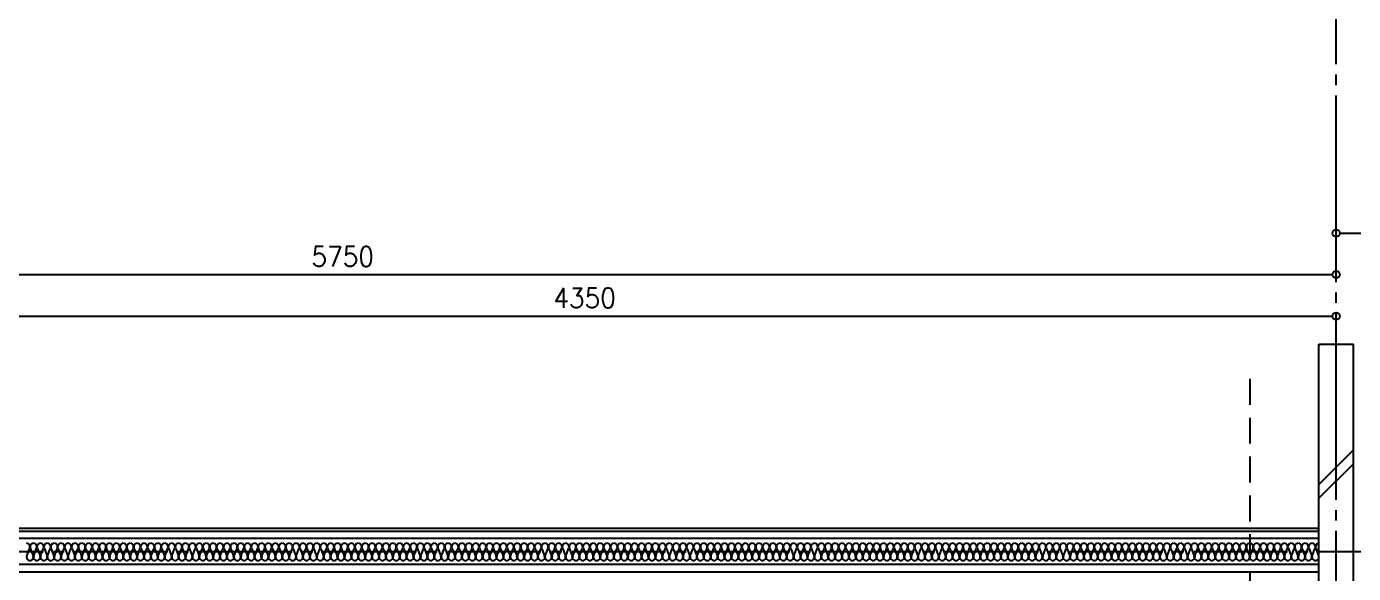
# Model space of a CAD drawing. Header units: millimetres. Extents: x 8300 to 125598, y -10383 to 40000.
# Drawn here: x 47910 to 51750, y 25237 to 26819 of the extents above; entities that cross this region are included whole.
import ezdxf
from ezdxf.enums import TextEntityAlignment as Align

# ---------------------------------------------------------------- set-up
doc = ezdxf.new("R2010")
doc.units = ezdxf.units.MM
doc.header["$LTSCALE"] = 300
for name, pattern in [('CADEWA_LINE5', [1.2, 0.9, -0.1, 0.1, -0.1]), ('CADEWA_LINE6', [2.1, 1.8, -0.1, 0.1, -0.1]), ('DASH-N', [0.375, 0.25, -0.125])]:
    doc.linetypes.add(name, pattern=pattern)
doc.layers.add('K建0_壁', color=7, linetype='CONTINUOUS')
doc.layers.add('通り芯', color=7, linetype='CONTINUOUS')
doc.styles.add('txt2', font='txt.shx', dxfattribs={"width": 0.943378, "bigfont": 'extfont2'})

msp = doc.modelspace()

# ---------------------------------------------------------------- linework, layer by layer
at = {"layer": 'K建0_壁', "color": 250, "linetype": 'Continuous', "lineweight": -3}
for p, q in [((51700, 26222.2), (51700, 26221.3)), ((51710.5, 26221.3), (53189.5, 26221.3)), ((45960.5, 26101.3), (51689.5, 26101.3)), ((51700, 26104), (51700, 26101.3)), ((47360.5, 25981.3), (51689.5, 25981.3)), ((51700, 25984), (51700, 25981.3)), ((51650, 24355), (51650, 25900)), ((51650, 25900), (51750, 25900)), ((51650, 25895.4), (51654.6, 25900)), ((51750, 24355), (51750, 25900)), ((51650, 25494.2), (51750, 25594.2)), ((51650, 25454.2), (51750, 25554.2)), ((51650, 25358.5), (45891.5, 25358.5)), ((51650, 25337.5), (45912.5, 25337.5)), ((47910.7, 25287.5), (47919.3, 25310.4)), ((47920.7, 25310.4), (47929.3, 25287.5)), ((47930.7, 25287.5), (47939.3, 25310.4)), ((47940.7, 25310.4), (47949.3, 25287.5)), ((47950.7, 25287.5), (47959.3, 25310.4)), ((47960.7, 25310.4), (47969.3, 25287.5)), ((47970.7, 25287.5), (47979.3, 25310.4)), ((47980.7, 25310.4), (47989.3, 25287.5)), ((47990.7, 25287.5), (47999.3, 25310.4)), ((48000.7, 25310.4), (48009.3, 25287.5)), ((48010.7, 25287.5), (48019.3, 25310.4)), ((48020.7, 25310.4), (48029.3, 25287.5)), ((48030.7, 25287.5), (48039.3, 25310.4)), ((48040.7, 25310.4), (48049.3, 25287.5)), ((48050.7, 25287.5), (48059.3, 25310.4)), ((48060.7, 25310.4), (48069.3, 25287.5)), ((48070.7, 25287.5), (48079.3, 25310.4)), ((48080.7, 25310.4), (48089.3, 25287.5)), ((48090.7, 25287.5), (48099.3, 25310.4)), ((48100.7, 25310.4), (48109.3, 25287.5)), ((48110.7, 25287.5), (48119.3, 25310.4)), ((48120.7, 25310.4), (48129.3, 25287.5)), ((48130.7, 25287.5), (48139.3, 25310.4)), ((48140.7, 25310.4), (48149.3, 25287.5)), ((48150.7, 25287.5), (48159.3, 25310.4)), ((48160.7, 25310.4), (48169.3, 25287.5)), ((48170.7, 25287.5), (48179.3, 25310.4)), ((48180.7, 25310.4), (48189.3, 25287.5)), ((48190.7, 25287.5), (48199.3, 25310.4)), ((48200.7, 25310.4), (48209.3, 25287.5)), ((48210.7, 25287.5), (48219.3, 25310.4)), ((48220.7, 25310.4), (48229.3, 25287.5)), ((48230.7, 25287.5), (48239.3, 25310.4)), ((48240.7, 25310.4), (48249.3, 25287.5)), ((48250.7, 25287.5), (48259.3, 25310.4)), ((48260.7, 25310.4), (48269.3, 25287.5)), ((48270.7, 25287.5), (48279.3, 25310.4)), ((48280.7, 25310.4), (48289.3, 25287.5)), ((48290.7, 25287.5), (48299.3, 25310.4)), ((48300.7, 25310.4), (48309.3, 25287.5)), ((48310.7, 25287.5), (48319.3, 25310.4)), ((48320.7, 25310.4), (48329.3, 25287.5)), ((48330.7, 25287.5), (48339.3, 25310.4)), ((48340.7, 25310.4), (48349.3, 25287.5)), ((48350.7, 25287.5), (48359.3, 25310.4)), ((48360.7, 25310.4), (48369.3, 25287.5)), ((48370.7, 25287.5), (48379.3, 25310.4)), ((48380.7, 25310.4), (48389.3, 25287.5)), ((48390.7, 25287.5), (48399.3, 25310.4)), ((48400.7, 25310.4), (48409.3, 25287.5)), ((48410.7, 25287.5), (48419.3, 25310.4)), ((48420.7, 25310.4), (48429.3, 25287.5)), ((48430.7, 25287.5), (48439.3, 25310.4)), ((48440.7, 25310.4), (48449.3, 25287.5)), ((48450.7, 25287.5), (48459.3, 25310.4)), ((48460.7, 25310.4), (48469.3, 25287.5)), ((48470.7, 25287.5), (48479.3, 25310.4)), ((48480.7, 25310.4), (48489.3, 25287.5)), ((48490.7, 25287.5), (48499.3, 25310.4)), ((48500.7, 25310.4), (48509.3, 25287.5)), ((48510.7, 25287.5), (48519.3, 25310.4)), ((48520.7, 25310.4), (48529.3, 25287.5)), ((48530.7, 25287.5), (48539.3, 25310.4)), ((48540.7, 25310.4), (48549.3, 25287.5)), ((48550.7, 25287.5), (48559.3, 25310.4)), ((48560.7, 25310.4), (48569.3, 25287.5)), ((48570.7, 25287.5), (48579.3, 25310.4)), ((48580.7, 25310.4), (48589.3, 25287.5)), ((48590.7, 25287.5), (48599.3, 25310.4)), ((48600.7, 25310.4), (48609.3, 25287.5)), ((48610.7, 25287.5), (48619.3, 25310.4)), ((48620.7, 25310.4), (48629.3, 25287.5)), ((48630.7, 25287.5), (48639.3, 25310.4)), ((48640.7, 25310.4), (48649.3, 25287.5)), ((48650.7, 25287.5), (48659.3, 25310.4)), ((48660.7, 25310.4), (48669.3, 25287.5)), ((48670.7, 25287.5), (48679.3, 25310.4)), ((48680.7, 25310.4), (48689.3, 25287.5)), ((48690.7, 25287.5), (48699.3, 25310.4)), ((48700.7, 25310.4), (48709.3, 25287.5)), ((48710.7, 25287.5), (48719.3, 25310.4)), ((48720.7, 25310.4), (48729.3, 25287.5)), ((48730.7, 25287.5), (48739.3, 25310.4)), ((48740.7, 25310.4), (48749.3, 25287.5)), ((48750.7, 25287.5), (48759.3, 25310.4)), ((48760.7, 25310.4), (48769.3, 25287.5)), ((48770.7, 25287.5), (48779.3, 25310.4)), ((48780.7, 25310.4), (48789.3, 25287.5)), ((48790.7, 25287.5), (48799.3, 25310.4)), ((48800.7, 25310.4), (48809.3, 25287.5)), ((48810.7, 25287.5), (48819.3, 25310.4)), ((48820.7, 25310.4), (48829.3, 25287.5)), ((48830.7, 25287.5), (48839.3, 25310.4)), ((48840.7, 25310.4), (48849.3, 25287.5)), ((48850.7, 25287.5), (48859.3, 25310.4)), ((48860.7, 25310.4), (48869.3, 25287.5)), ((48870.7, 25287.5), (48879.3, 25310.4)), ((48880.7, 25310.4), (48889.3, 25287.5)), ((48890.7, 25287.5), (48899.3, 25310.4)), ((48900.7, 25310.4), (48909.3, 25287.5)), ((48910.7, 25287.5), (48919.3, 25310.4)), ((48920.7, 25310.4), (48929.3, 25287.5)), ((48930.7, 25287.5), (48939.3, 25310.4)), ((48940.7, 25310.4), (48949.3, 25287.5)), ((48950.7, 25287.5), (48959.3, 25310.4)), ((48960.7, 25310.4), (48969.3, 25287.5)), ((48970.7, 25287.5), (48979.3, 25310.4)), ((48980.7, 25310.4), (48989.3, 25287.5)), ((48990.7, 25287.5), (48999.3, 25310.4)), ((49000.7, 25310.4), (49009.3, 25287.5)), ((49010.7, 25287.5), (49019.3, 25310.4)), ((49020.7, 25310.4), (49029.3, 25287.5)), ((49030.7, 25287.5), (49039.3, 25310.4)), ((49040.7, 25310.4), (49049.3, 25287.5)), ((49050.7, 25287.5), (49059.3, 25310.4)), ((49060.7, 25310.4), (49069.3, 25287.5)), ((49070.7, 25287.5), (49079.3, 25310.4)), ((49080.7, 25310.4), (49089.3, 25287.5)), ((49090.7, 25287.5), (49099.3, 25310.4)), ((49100.7, 25310.4), (49109.3, 25287.5)), ((49110.7, 25287.5), (49119.3, 25310.4)), ((49120.7, 25310.4), (49129.3, 25287.5)), ((49130.7, 25287.5), (49139.3, 25310.4)), ((49140.7, 25310.4), (49149.3, 25287.5)), ((49150.7, 25287.5), (49159.3, 25310.4)), ((49160.7, 25310.4), (49169.3, 25287.5)), ((49170.7, 25287.5), (49179.3, 25310.4)), ((49180.7, 25310.4), (49189.3, 25287.5)), ((49190.7, 25287.5), (49199.3, 25310.4)), ((49200.7, 25310.4), (49209.3, 25287.5)), ((49210.7, 25287.5), (49219.3, 25310.4)), ((49220.7, 25310.4), (49229.3, 25287.5)), ((49230.7, 25287.5), (49239.3, 25310.4)), ((49240.7, 25310.4), (49249.3, 25287.5)), ((49250.7, 25287.5), (49259.3, 25310.4)), ((49260.7, 25310.4), (49269.3, 25287.5)), ((49270.7, 25287.5), (49279.3, 25310.4)), ((49280.7, 25310.4), (49289.3, 25287.5)), ((49290.7, 25287.5), (49299.3, 25310.4)), ((49300.7, 25310.4), (49309.3, 25287.5)), ((49310.7, 25287.5), (49319.3, 25310.4)), ((49320.7, 25310.4), (49329.3, 25287.5)), ((49330.7, 25287.5), (49339.3, 25310.4)), ((49340.7, 25310.4), (49349.3, 25287.5)), ((49350.7, 25287.5), (49359.3, 25310.4)), ((49360.7, 25310.4), (49369.3, 25287.5)), ((49370.7, 25287.5), (49379.3, 25310.4)), ((49380.7, 25310.4), (49389.3, 25287.5)), ((49390.7, 25287.5), (49399.3, 25310.4)), ((49400.7, 25310.4), (49409.3, 25287.5)), ((49410.7, 25287.5), (49419.3, 25310.4)), ((49420.7, 25310.4), (49429.3, 25287.5)), ((49430.7, 25287.5), (49439.3, 25310.4)), ((49440.7, 25310.4), (49449.3, 25287.5)), ((49450.7, 25287.5), (49459.3, 25310.4)), ((49460.7, 25310.4), (49469.3, 25287.5)), ((49470.7, 25287.5), (49479.3, 25310.4)), ((49480.7, 25310.4), (49489.3, 25287.5)), ((49490.7, 25287.5), (49499.3, 25310.4)), ((49500.7, 25310.4), (49509.3, 25287.5)), ((49510.7, 25287.5), (49519.3, 25310.4)), ((49520.7, 25310.4), (49529.3, 25287.5)), ((49530.7, 25287.5), (49539.3, 25310.4)), ((49540.7, 25310.4), (49549.3, 25287.5)), ((49550.7, 25287.5), (49559.3, 25310.4)), ((49560.7, 25310.4), (49569.3, 25287.5)), ((49570.7, 25287.5), (49579.3, 25310.4)), ((49580.7, 25310.4), (49589.3, 25287.5)), ((49590.7, 25287.5), (49599.3, 25310.4)), ((49600.7, 25310.4), (49609.3, 25287.5)), ((49610.7, 25287.5), (49619.3, 25310.4)), ((49620.7, 25310.4), (49629.3, 25287.5)), ((49630.7, 25287.5), (49639.3, 25310.4)), ((49640.7, 25310.4), (49649.3, 25287.5)), ((49650.7, 25287.5), (49659.3, 25310.4)), ((49660.7, 25310.4), (49669.3, 25287.5)), ((49670.7, 25287.5), (49679.3, 25310.4)), ((49680.7, 25310.4), (49689.3, 25287.5)), ((49690.7, 25287.5), (49699.3, 25310.4)), ((49700.7, 25310.4), (49709.3, 25287.5)), ((49710.7, 25287.5), (49719.3, 25310.4)), ((49720.7, 25310.4), (49729.3, 25287.5)), ((49730.7, 25287.5), (49739.3, 25310.4)), ((49740.7, 25310.4), (49749.3, 25287.5)), ((49750.7, 25287.5), (49759.3, 25310.4)), ((49760.7, 25310.4), (49769.3, 25287.5)), ((49770.7, 25287.5), (49779.3, 25310.4)), ((49780.7, 25310.4), (49789.3, 25287.5)), ((49790.7, 25287.5), (49799.3, 25310.4)), ((49800.7, 25310.4), (49809.3, 25287.5)), ((49810.7, 25287.5), (49819.3, 25310.4)), ((49820.7, 25310.4), (49829.3, 25287.5)), ((49830.7, 25287.5), (49839.3, 25310.4)), ((49840.7, 25310.4), (49849.3, 25287.5)), ((49850.7, 25287.5), (49859.3, 25310.4)), ((49860.7, 25310.4), (49869.3, 25287.5)), ((49870.7, 25287.5), (49879.3, 25310.4)), ((49880.7, 25310.4), (49889.3, 25287.5)), ((49890.7, 25287.5), (49899.3, 25310.4)), ((49900.7, 25310.4), (49909.3, 25287.5)), ((49910.7, 25287.5), (49919.3, 25310.4)), ((49920.7, 25310.4), (49929.3, 25287.5)), ((49930.7, 25287.5), (49939.3, 25310.4)), ((49940.7, 25310.4), (49949.3, 25287.5)), ((49950.7, 25287.5), (49959.3, 25310.4)), ((49960.7, 25310.4), (49969.3, 25287.5)), ((49970.7, 25287.5), (49979.3, 25310.4)), ((49980.7, 25310.4), (49989.3, 25287.5)), ((49990.7, 25287.5), (49999.3, 25310.4)), ((50000.7, 25310.4), (50009.3, 25287.5)), ((50010.7, 25287.5), (50019.3, 25310.4)), ((50020.7, 25310.4), (50029.3, 25287.5)), ((50030.7, 25287.5), (50039.3, 25310.4)), ((50040.7, 25310.4), (50049.3, 25287.5)), ((50050.7, 25287.5), (50059.3, 25310.4)), ((50060.7, 25310.4), (50069.3, 25287.5)), ((50070.7, 25287.5), (50079.3, 25310.4)), ((50080.7, 25310.4), (50089.3, 25287.5)), ((50090.7, 25287.5), (50099.3, 25310.4)), ((50100.7, 25310.4), (50109.3, 25287.5)), ((50110.7, 25287.5), (50119.3, 25310.4)), ((50120.7, 25310.4), (50129.3, 25287.5)), ((50130.7, 25287.5), (50139.3, 25310.4)), ((50140.7, 25310.4), (50149.3, 25287.5)), ((50150.7, 25287.5), (50159.3, 25310.4)), ((50160.7, 25310.4), (50169.3, 25287.5)), ((50170.7, 25287.5), (50179.3, 25310.4)), ((50180.7, 25310.4), (50189.3, 25287.5)), ((50190.7, 25287.5), (50199.3, 25310.4)), ((50200.7, 25310.4), (50209.3, 25287.5)), ((50210.7, 25287.5), (50219.3, 25310.4)), ((50220.7, 25310.4), (50229.3, 25287.5)), ((50230.7, 25287.5), (50239.3, 25310.4)), ((50240.7, 25310.4), (50249.3, 25287.5)), ((50250.7, 25287.5), (50259.3, 25310.4)), ((50260.7, 25310.4), (50269.3, 25287.5)), ((50270.7, 25287.5), (50279.3, 25310.4)), ((50280.7, 25310.4), (50289.3, 25287.5)), ((50290.7, 25287.5), (50299.3, 25310.4)), ((50300.7, 25310.4), (50309.3, 25287.5)), ((50310.7, 25287.5), (50319.3, 25310.4)), ((50320.7, 25310.4), (50329.3, 25287.5)), ((50330.7, 25287.5), (50339.3, 25310.4)), ((50340.7, 25310.4), (50349.3, 25287.5)), ((50350.7, 25287.5), (50359.3, 25310.4)), ((50360.7, 25310.4), (50369.3, 25287.5)), ((50370.7, 25287.5), (50379.3, 25310.4)), ((50380.7, 25310.4), (50389.3, 25287.5)), ((50390.7, 25287.5), (50399.3, 25310.4)), ((50400.7, 25310.4), (50409.3, 25287.5)), ((50410.7, 25287.5), (50419.3, 25310.4)), ((50420.7, 25310.4), (50429.3, 25287.5)), ((50430.7, 25287.5), (50439.3, 25310.4)), ((50440.7, 25310.4), (50449.3, 25287.5)), ((50450.7, 25287.5), (50459.3, 25310.4)), ((50460.7, 25310.4), (50469.3, 25287.5)), ((50470.7, 25287.5), (50479.3, 25310.4)), ((50480.7, 25310.4), (50489.3, 25287.5)), ((50490.7, 25287.5), (50499.3, 25310.4)), ((50500.7, 25310.4), (50509.3, 25287.5)), ((50510.7, 25287.5), (50519.3, 25310.4)), ((50520.7, 25310.4), (50529.3, 25287.5)), ((50530.7, 25287.5), (50539.3, 25310.4)), ((50540.7, 25310.4), (50549.3, 25287.5)), ((50550.7, 25287.5), (50559.3, 25310.4)), ((50560.7, 25310.4), (50569.3, 25287.5)), ((50570.7, 25287.5), (50579.3, 25310.4)), ((50580.7, 25310.4), (50589.3, 25287.5)), ((50590.7, 25287.5), (50599.3, 25310.4)), ((50600.7, 25310.4), (50609.3, 25287.5)), ((50610.7, 25287.5), (50619.3, 25310.4)), ((50620.7, 25310.4), (50629.3, 25287.5)), ((50630.7, 25287.5), (50639.3, 25310.4)), ((50640.7, 25310.4), (50649.3, 25287.5)), ((50650.7, 25287.5), (50659.3, 25310.4)), ((50660.7, 25310.4), (50669.3, 25287.5)), ((50670.7, 25287.5), (50679.3, 25310.4)), ((50680.7, 25310.4), (50689.3, 25287.5)), ((50690.7, 25287.5), (50699.3, 25310.4)), ((50700.7, 25310.4), (50709.3, 25287.5)), ((50710.7, 25287.5), (50719.3, 25310.4)), ((50720.7, 25310.4), (50729.3, 25287.5)), ((50730.7, 25287.5), (50739.3, 25310.4)), ((50740.7, 25310.4), (50749.3, 25287.5)), ((50750.7, 25287.5), (50759.3, 25310.4)), ((50760.7, 25310.4), (50769.3, 25287.5)), ((50770.7, 25287.5), (50779.3, 25310.4)), ((50780.7, 25310.4), (50789.3, 25287.5)), ((50790.7, 25287.5), (50799.3, 25310.4)), ((50800.7, 25310.4), (50809.3, 25287.5)), ((50810.7, 25287.5), (50819.3, 25310.4)), ((50820.7, 25310.4), (50829.3, 25287.5)), ((50830.7, 25287.5), (50839.3, 25310.4)), ((50840.7, 25310.4), (50849.3, 25287.5)), ((50850.7, 25287.5), (50859.3, 25310.4)), ((50860.7, 25310.4), (50869.3, 25287.5)), ((50870.7, 25287.5), (50879.3, 25310.4)), ((50880.7, 25310.4), (50889.3, 25287.5)), ((50890.7, 25287.5), (50899.3, 25310.4)), ((50900.7, 25310.4), (50909.3, 25287.5)), ((50910.7, 25287.5), (50919.3, 25310.4)), ((50920.7, 25310.4), (50929.3, 25287.5)), ((50930.7, 25287.5), (50939.3, 25310.4)), ((50940.7, 25310.4), (50949.3, 25287.5)), ((50950.7, 25287.5), (50959.3, 25310.4)), ((50960.7, 25310.4), (50969.3, 25287.5)), ((50970.7, 25287.5), (50979.3, 25310.4)), ((50980.7, 25310.4), (50989.3, 25287.5)), ((50990.7, 25287.5), (50999.3, 25310.4)), ((51000.7, 25310.4), (51009.3, 25287.5)), ((51010.7, 25287.5), (51019.3, 25310.4)), ((51020.7, 25310.4), (51029.3, 25287.5)), ((51030.7, 25287.5), (51039.3, 25310.4)), ((51040.7, 25310.4), (51049.3, 25287.5)), ((51050.7, 25287.5), (51059.3, 25310.4)), ((51060.7, 25310.4), (51069.3, 25287.5)), ((51070.7, 25287.5), (51079.3, 25310.4)), ((51080.7, 25310.4), (51089.3, 25287.5)), ((51090.7, 25287.5), (51099.3, 25310.4)), ((51100.7, 25310.4), (51109.3, 25287.5)), ((51110.7, 25287.5), (51119.3, 25310.4)), ((51120.7, 25310.4), (51129.3, 25287.5)), ((51130.7, 25287.5), (51139.3, 25310.4)), ((51140.7, 25310.4), (51149.3, 25287.5)), ((51150.7, 25287.5), (51159.3, 25310.4)), ((51160.7, 25310.4), (51169.3, 25287.5)), ((51170.7, 25287.5), (51179.3, 25310.4)), ((51180.7, 25310.4), (51189.3, 25287.5)), ((51190.7, 25287.5), (51199.3, 25310.4)), ((51200.7, 25310.4), (51209.3, 25287.5)), ((51210.7, 25287.5), (51219.3, 25310.4)), ((51220.7, 25310.4), (51229.3, 25287.5)), ((51230.7, 25287.5), (51239.3, 25310.4)), ((51240.7, 25310.4), (51249.3, 25287.5)), ((51250.7, 25287.5), (51259.3, 25310.4)), ((51260.7, 25310.4), (51269.3, 25287.5)), ((51270.7, 25287.5), (51279.3, 25310.4)), ((51280.7, 25310.4), (51289.3, 25287.5)), ((51290.7, 25287.5), (51299.3, 25310.4)), ((51300.7, 25310.4), (51309.3, 25287.5)), ((51310.7, 25287.5), (51319.3, 25310.4)), ((51320.7, 25310.4), (51329.3, 25287.5)), ((51330.7, 25287.5), (51339.3, 25310.4)), ((51340.7, 25310.4), (51349.3, 25287.5)), ((51350.7, 25287.5), (51359.3, 25310.4)), ((51360.7, 25310.4), (51369.3, 25287.5)), ((51370.7, 25287.5), (51379.3, 25310.4)), ((51380.7, 25310.4), (51389.3, 25287.5)), ((51390.7, 25287.5), (51399.3, 25310.4)), ((51400.7, 25310.4), (51409.3, 25287.5)), ((51410.7, 25287.5), (51419.3, 25310.4)), ((51420.7, 25310.4), (51429.3, 25287.5)), ((51430.7, 25287.5), (51439.3, 25310.4)), ((51440.7, 25310.4), (51449.3, 25287.5)), ((51450.7, 25287.5), (51459.3, 25310.4)), ((51460.7, 25310.4), (51469.3, 25287.5)), ((51470.7, 25287.5), (51479.3, 25310.4)), ((51480.7, 25310.4), (51489.3, 25287.5)), ((51490.7, 25287.5), (51499.3, 25310.4)), ((51500.7, 25310.4), (51509.3, 25287.5)), ((51510.7, 25287.5), (51519.3, 25310.4)), ((51520.7, 25310.4), (51529.3, 25287.5)), ((51530.7, 25287.5), (51539.3, 25310.4)), ((51540.7, 25310.4), (51549.3, 25287.5)), ((51550.7, 25287.5), (51559.3, 25310.4)), ((51560.7, 25310.4), (51569.3, 25287.5)), ((51570.7, 25287.5), (51579.3, 25310.4)), ((51580.7, 25310.4), (51589.3, 25287.5)), ((51590.7, 25287.5), (51599.3, 25310.4)), ((51600.7, 25310.4), (51609.3, 25287.5)), ((51610.7, 25287.5), (51619.3, 25310.4)), ((51620.7, 25310.4), (51629.3, 25287.5)), ((51630.7, 25287.5), (51639.3, 25310.4)), ((51640.7, 25310.4), (51649.3, 25287.5)), ((51650, 25300), (51750, 25300)), ((51650, 25262.5), (45987.5, 25262.5)), ((46008.5, 25241.5), (51650, 25241.5))]:
    msp.add_line(p, q, dxfattribs=at)
at = {"layer": 'K建0_壁', "color": 250, "linetype": 'DASH-N', "lineweight": -3}
msp.add_line((51450, 25800), (51450, 22505), dxfattribs=at)
at = {"layer": 'K建0_壁', "color": 250, "linetype": 'Continuous', "lineweight": -3, "ltscale": 0.3}
msp.add_line((45882, 25368), (51650, 25368), dxfattribs=at)
at = {"layer": 'K建0_壁', "color": 250, "linetype": 'CADEWA_LINE5', "lineweight": -3}
msp.add_line((40488.8, 25300), (54320, 25300), dxfattribs=at)
at = {"layer": 'K建0_壁', "color": 250, "linetype": 'Continuous', "lineweight": -3}
for centre in [(51700, 26221.3), (51700, 26101.3), (51700, 25981.3)]:
    msp.add_circle(centre, 10.5, dxfattribs=at)
for centre, start, end in [((47910, 25314), 339.2034, 90), ((47930, 25314), 90, 200.7966), ((47930, 25314), 339.2034, 90), ((47950, 25314), 90, 200.7966), ((47950, 25314), 339.2034, 90), ((47970, 25314), 90, 200.7966), ((47970, 25314), 339.2034, 90), ((47990, 25314), 90, 200.7966), ((47990, 25314), 339.2034, 90), ((48010, 25314), 90, 200.7966), ((48010, 25314), 339.2034, 90), ((48030, 25314), 90, 200.7966), ((48030, 25314), 339.2034, 90), ((48050, 25314), 90, 200.7966), ((48050, 25314), 339.2034, 90), ((48070, 25314), 90, 200.7966), ((48070, 25314), 339.2034, 90), ((48090, 25314), 90, 200.7966), ((48090, 25314), 339.2034, 90), ((48110, 25314), 90, 200.7966), ((48110, 25314), 339.2034, 90), ((48130, 25314), 90, 200.7966), ((48130, 25314), 339.2034, 90), ((48150, 25314), 90, 200.7966), ((48150, 25314), 339.2034, 90), ((48170, 25314), 90, 200.7966), ((48170, 25314), 339.2034, 90), ((48190, 25314), 90, 200.7966), ((48190, 25314), 339.2034, 90), ((48210, 25314), 90, 200.7966), ((48210, 25314), 339.2034, 90), ((48230, 25314), 90, 200.7966), ((48230, 25314), 339.2034, 90), ((48250, 25314), 90, 200.7966), ((48250, 25314), 339.2034, 90), ((48270, 25314), 90, 200.7966), ((48270, 25314), 339.2034, 90), ((48290, 25314), 90, 200.7966), ((48290, 25314), 339.2034, 90), ((48310, 25314), 90, 200.7966), ((48310, 25314), 339.2034, 90), ((48330, 25314), 90, 200.7966), ((48330, 25314), 339.2034, 90), ((48350, 25314), 90, 200.7966), ((48350, 25314), 339.2034, 90), ((48370, 25314), 90, 200.7966), ((48370, 25314), 339.2034, 90), ((48390, 25314), 90, 200.7966), ((48390, 25314), 339.2034, 90), ((48410, 25314), 90, 200.7966), ((48410, 25314), 339.2034, 90), ((48430, 25314), 90, 200.7966), ((48430, 25314), 339.2034, 90), ((48450, 25314), 90, 200.7966), ((48450, 25314), 339.2034, 90), ((48470, 25314), 90, 200.7966), ((48470, 25314), 339.2034, 90), ((48490, 25314), 90, 200.7966), ((48490, 25314), 339.2034, 90), ((48510, 25314), 90, 200.7966), ((48510, 25314), 339.2034, 90), ((48530, 25314), 90, 200.7966), ((48530, 25314), 339.2034, 90), ((48550, 25314), 90, 200.7966), ((48550, 25314), 339.2034, 90), ((48570, 25314), 90, 200.7966), ((48570, 25314), 339.2034, 90), ((48590, 25314), 90, 200.7966), ((48590, 25314), 339.2034, 90), ((48610, 25314), 90, 200.7966), ((48610, 25314), 339.2034, 90), ((48630, 25314), 90, 200.7966), ((48630, 25314), 339.2034, 90), ((48650, 25314), 90, 200.7966), ((48650, 25314), 339.2034, 90), ((48670, 25314), 90, 200.7966), ((48670, 25314), 339.2034, 90), ((48690, 25314), 90, 200.7966), ((48690, 25314), 339.2034, 90), ((48710, 25314), 90, 200.7966), ((48710, 25314), 339.2034, 90), ((48730, 25314), 90, 200.7966), ((48730, 25314), 339.2034, 90), ((48750, 25314), 90, 200.7966), ((48750, 25314), 339.2034, 90), ((48770, 25314), 90, 200.7966), ((48770, 25314), 339.2034, 90), ((48790, 25314), 90, 200.7966), ((48790, 25314), 339.2034, 90), ((48810, 25314), 90, 200.7966), ((48810, 25314), 339.2034, 90), ((48830, 25314), 90, 200.7966), ((48830, 25314), 339.2034, 90), ((48850, 25314), 90, 200.7966), ((48850, 25314), 339.2034, 90), ((48870, 25314), 90, 200.7966), ((48870, 25314), 339.2034, 90), ((48890, 25314), 90, 200.7966), ((48890, 25314), 339.2034, 90), ((48910, 25314), 90, 200.7966), ((48910, 25314), 339.2034, 90), ((48930, 25314), 90, 200.7966), ((48930, 25314), 339.2034, 90), ((48950, 25314), 90, 200.7966), ((48950, 25314), 339.2034, 90), ((48970, 25314), 90, 200.7966), ((48970, 25314), 339.2034, 90), ((48990, 25314), 90, 200.7966), ((48990, 25314), 339.2034, 90), ((49010, 25314), 90, 200.7966), ((49010, 25314), 339.2034, 90), ((49030, 25314), 90, 200.7966), ((49030, 25314), 339.2034, 90), ((49050, 25314), 90, 200.7966), ((49050, 25314), 339.2034, 90), ((49070, 25314), 90, 200.7966), ((49070, 25314), 339.2034, 90), ((49090, 25314), 90, 200.7966), ((49090, 25314), 339.2034, 90), ((49110, 25314), 90, 200.7966), ((49110, 25314), 339.2034, 90), ((49130, 25314), 90, 200.7966), ((49130, 25314), 339.2034, 90), ((49150, 25314), 90, 200.7966), ((49150, 25314), 339.2034, 90), ((49170, 25314), 90, 200.7966), ((49170, 25314), 339.2034, 90), ((49190, 25314), 90, 200.7966), ((49190, 25314), 339.2034, 90), ((49210, 25314), 90, 200.7966), ((49210, 25314), 339.2034, 90), ((49230, 25314), 90, 200.7966), ((49230, 25314), 339.2034, 90), ((49250, 25314), 90, 200.7966), ((49250, 25314), 339.2034, 90), ((49270, 25314), 90, 200.7966), ((49270, 25314), 339.2034, 90), ((49290, 25314), 90, 200.7966), ((49290, 25314), 339.2034, 90), ((49310, 25314), 90, 200.7966), ((49310, 25314), 339.2034, 90), ((49330, 25314), 90, 200.7966), ((49330, 25314), 339.2034, 90), ((49350, 25314), 90, 200.7966), ((49350, 25314), 339.2034, 90), ((49370, 25314), 90, 200.7966), ((49370, 25314), 339.2034, 90), ((49390, 25314), 90, 200.7966), ((49390, 25314), 339.2034, 90), ((49410, 25314), 90, 200.7966), ((49410, 25314), 339.2034, 90), ((49430, 25314), 90, 200.7966), ((49430, 25314), 339.2034, 90), ((49450, 25314), 90, 200.7966), ((49450, 25314), 339.2034, 90), ((49470, 25314), 90, 200.7966), ((49470, 25314), 339.2034, 90), ((49490, 25314), 90, 200.7966), ((49490, 25314), 339.2034, 90), ((49510, 25314), 90, 200.7966), ((49510, 25314), 339.2034, 90), ((49530, 25314), 90, 200.7966), ((49530, 25314), 339.2034, 90), ((49550, 25314), 90, 200.7966), ((49550, 25314), 339.2034, 90), ((49570, 25314), 90, 200.7966), ((49570, 25314), 339.2034, 90), ((49590, 25314), 90, 200.7966), ((49590, 25314), 339.2034, 90), ((49610, 25314), 90, 200.7966), ((49610, 25314), 339.2034, 90), ((49630, 25314), 90, 200.7966), ((49630, 25314), 339.2034, 90), ((49650, 25314), 90, 200.7966), ((49650, 25314), 339.2034, 90), ((49670, 25314), 90, 200.7966), ((49670, 25314), 339.2034, 90), ((49690, 25314), 90, 200.7966), ((49690, 25314), 339.2034, 90), ((49710, 25314), 90, 200.7966), ((49710, 25314), 339.2034, 90), ((49730, 25314), 90, 200.7966), ((49730, 25314), 339.2034, 90), ((49750, 25314), 90, 200.7966), ((49750, 25314), 339.2034, 90), ((49770, 25314), 90, 200.7966), ((49770, 25314), 339.2034, 90), ((49790, 25314), 90, 200.7966), ((49790, 25314), 339.2034, 90), ((49810, 25314), 90, 200.7966), ((49810, 25314), 339.2034, 90), ((49830, 25314), 90, 200.7966), ((49830, 25314), 339.2034, 90), ((49850, 25314), 90, 200.7966), ((49850, 25314), 339.2034, 90), ((49870, 25314), 90, 200.7966), ((49870, 25314), 339.2034, 90), ((49890, 25314), 90, 200.7966), ((49890, 25314), 339.2034, 90), ((49910, 25314), 90, 200.7966), ((49910, 25314), 339.2034, 90), ((49930, 25314), 90, 200.7966), ((49930, 25314), 339.2034, 90), ((49950, 25314), 90, 200.7966), ((49950, 25314), 339.2034, 90), ((49970, 25314), 90, 200.7966), ((49970, 25314), 339.2034, 90), ((49990, 25314), 90, 200.7966), ((49990, 25314), 339.2034, 90), ((50010, 25314), 90, 200.7966), ((50010, 25314), 339.2034, 90), ((50030, 25314), 90, 200.7966), ((50030, 25314), 339.2034, 90), ((50050, 25314), 90, 200.7966), ((50050, 25314), 339.2034, 90), ((50070, 25314), 90, 200.7966), ((50070, 25314), 339.2034, 90), ((50090, 25314), 90, 200.7966), ((50090, 25314), 339.2034, 90), ((50110, 25314), 90, 200.7966), ((50110, 25314), 339.2034, 90), ((50130, 25314), 90, 200.7966), ((50130, 25314), 339.2034, 90), ((50150, 25314), 90, 200.7966), ((50150, 25314), 339.2034, 90), ((50170, 25314), 90, 200.7966), ((50170, 25314), 339.2034, 90), ((50190, 25314), 90, 200.7966), ((50190, 25314), 339.2034, 90), ((50210, 25314), 90, 200.7966), ((50210, 25314), 339.2034, 90), ((50230, 25314), 90, 200.7966), ((50230, 25314), 339.2034, 90), ((50250, 25314), 90, 200.7966), ((50250, 25314), 339.2034, 90), ((50270, 25314), 90, 200.7966), ((50270, 25314), 339.2034, 90), ((50290, 25314), 90, 200.7966), ((50290, 25314), 339.2034, 90), ((50310, 25314), 90, 200.7966), ((50310, 25314), 339.2034, 90), ((50330, 25314), 90, 200.7966), ((50330, 25314), 339.2034, 90), ((50350, 25314), 90, 200.7966), ((50350, 25314), 339.2034, 90), ((50370, 25314), 90, 200.7966), ((50370, 25314), 339.2034, 90), ((50390, 25314), 90, 200.7966), ((50390, 25314), 339.2034, 90), ((50410, 25314), 90, 200.7966), ((50410, 25314), 339.2034, 90), ((50430, 25314), 90, 200.7966), ((50430, 25314), 339.2034, 90), ((50450, 25314), 90, 200.7966), ((50450, 25314), 339.2034, 90), ((50470, 25314), 90, 200.7966), ((50470, 25314), 339.2034, 90), ((50490, 25314), 90, 200.7966), ((50490, 25314), 339.2034, 90), ((50510, 25314), 90, 200.7966), ((50510, 25314), 339.2034, 90), ((50530, 25314), 90, 200.7966), ((50530, 25314), 339.2034, 90), ((50550, 25314), 90, 200.7966), ((50550, 25314), 339.2034, 90), ((50570, 25314), 90, 200.7966), ((50570, 25314), 339.2034, 90), ((50590, 25314), 90, 200.7966), ((50590, 25314), 339.2034, 90), ((50610, 25314), 90, 200.7966), ((50610, 25314), 339.2034, 90), ((50630, 25314), 90, 200.7966), ((50630, 25314), 339.2034, 90), ((50650, 25314), 90, 200.7966), ((50650, 25314), 339.2034, 90), ((50670, 25314), 90, 200.7966), ((50670, 25314), 339.2034, 90), ((50690, 25314), 90, 200.7966), ((50690, 25314), 339.2034, 90), ((50710, 25314), 90, 200.7966), ((50710, 25314), 339.2034, 90), ((50730, 25314), 90, 200.7966), ((50730, 25314), 339.2034, 90), ((50750, 25314), 90, 200.7966), ((50750, 25314), 339.2034, 90), ((50770, 25314), 90, 200.7966), ((50770, 25314), 339.2034, 90), ((50790, 25314), 90, 200.7966), ((50790, 25314), 339.2034, 90), ((50810, 25314), 90, 200.7966), ((50810, 25314), 339.2034, 90), ((50830, 25314), 90, 200.7966), ((50830, 25314), 339.2034, 90), ((50850, 25314), 90, 200.7966), ((50850, 25314), 339.2034, 90), ((50870, 25314), 90, 200.7966), ((50870, 25314), 339.2034, 90), ((50890, 25314), 90, 200.7966), ((50890, 25314), 339.2034, 90), ((50910, 25314), 90, 200.7966), ((50910, 25314), 339.2034, 90), ((50930, 25314), 90, 200.7966), ((50930, 25314), 339.2034, 90), ((50950, 25314), 90, 200.7966), ((50950, 25314), 339.2034, 90), ((50970, 25314), 90, 200.7966), ((50970, 25314), 339.2034, 90), ((50990, 25314), 90, 200.7966), ((50990, 25314), 339.2034, 90), ((51010, 25314), 90, 200.7966), ((51010, 25314), 339.2034, 90), ((51030, 25314), 90, 200.7966), ((51030, 25314), 339.2034, 90), ((51050, 25314), 90, 200.7966), ((51050, 25314), 339.2034, 90), ((51070, 25314), 90, 200.7966), ((51070, 25314), 339.2034, 90), ((51090, 25314), 90, 200.7966), ((51090, 25314), 339.2034, 90), ((51110, 25314), 90, 200.7966), ((51110, 25314), 339.2034, 90), ((51130, 25314), 90, 200.7966), ((51130, 25314), 339.2034, 90), ((51150, 25314), 90, 200.7966), ((51150, 25314), 339.2034, 90), ((51170, 25314), 90, 200.7966), ((51170, 25314), 339.2034, 90), ((51190, 25314), 90, 200.7966), ((51190, 25314), 339.2034, 90), ((51210, 25314), 90, 200.7966), ((51210, 25314), 339.2034, 90), ((51230, 25314), 90, 200.7966), ((51230, 25314), 339.2034, 90), ((51250, 25314), 90, 200.7966), ((51250, 25314), 339.2034, 90), ((51270, 25314), 90, 200.7966), ((51270, 25314), 339.2034, 90), ((51290, 25314), 90, 200.7966), ((51290, 25314), 339.2034, 90), ((51310, 25314), 90, 200.7966), ((51310, 25314), 339.2034, 90), ((51330, 25314), 90, 200.7966), ((51330, 25314), 339.2034, 90), ((51350, 25314), 90, 200.7966), ((51350, 25314), 339.2034, 90), ((51370, 25314), 90, 200.7966), ((51370, 25314), 339.2034, 90), ((51390, 25314), 90, 200.7966), ((51390, 25314), 339.2034, 90), ((51410, 25314), 90, 200.7966), ((51410, 25314), 339.2034, 90), ((51430, 25314), 90, 200.7966), ((51430, 25314), 339.2034, 90), ((51450, 25314), 90, 200.7966), ((51450, 25314), 339.2034, 90), ((51470, 25314), 90, 200.7966), ((51470, 25314), 339.2034, 90), ((51490, 25314), 90, 200.7966), ((51490, 25314), 339.2034, 90), ((51510, 25314), 90, 200.7966), ((51510, 25314), 339.2034, 90), ((51530, 25314), 90, 200.7966), ((51530, 25314), 339.2034, 90), ((51550, 25314), 90, 200.7966), ((51550, 25314), 339.2034, 90), ((51570, 25314), 90, 200.7966), ((51570, 25314), 339.2034, 90), ((51590, 25314), 90, 200.7966), ((51590, 25314), 339.2034, 90), ((51610, 25314), 90, 200.7966), ((51610, 25314), 339.2034, 90), ((51630, 25314), 90, 200.7966), ((51630, 25314), 339.2034, 90), ((51650, 25314), 90, 200.7966), ((47920, 25284), 159.2034, 20.7966), ((47940, 25284), 159.2034, 20.7966), ((47960, 25284), 159.2034, 20.7966), ((47980, 25284), 159.2034, 20.7966), ((48000, 25284), 159.2034, 20.7966), ((48020, 25284), 159.2034, 20.7966), ((48040, 25284), 159.2034, 20.7966), ((48060, 25284), 159.2034, 20.7966), ((48080, 25284), 159.2034, 20.7966), ((48100, 25284), 159.2034, 20.7966), ((48120, 25284), 159.2034, 20.7966), ((48140, 25284), 159.2034, 20.7966), ((48160, 25284), 159.2034, 20.7966), ((48180, 25284), 159.2034, 20.7966), ((48200, 25284), 159.2034, 20.7966), ((48220, 25284), 159.2034, 20.7966), ((48240, 25284), 159.2034, 20.7966), ((48260, 25284), 159.2034, 20.7966), ((48280, 25284), 159.2034, 20.7966), ((48300, 25284), 159.2034, 20.7966), ((48320, 25284), 159.2034, 20.7966), ((48340, 25284), 159.2034, 20.7966), ((48360, 25284), 159.2034, 20.7966), ((48380, 25284), 159.2034, 20.7966), ((48400, 25284), 159.2034, 20.7966), ((48420, 25284), 159.2034, 20.7966), ((48440, 25284), 159.2034, 20.7966), ((48460, 25284), 159.2034, 20.7966), ((48480, 25284), 159.2034, 20.7966), ((48500, 25284), 159.2034, 20.7966), ((48520, 25284), 159.2034, 20.7966), ((48540, 25284), 159.2034, 20.7966), ((48560, 25284), 159.2034, 20.7966), ((48580, 25284), 159.2034, 20.7966), ((48600, 25284), 159.2034, 20.7966), ((48620, 25284), 159.2034, 20.7966), ((48640, 25284), 159.2034, 20.7966), ((48660, 25284), 159.2034, 20.7966), ((48680, 25284), 159.2034, 20.7966), ((48700, 25284), 159.2034, 20.7966), ((48720, 25284), 159.2034, 20.7966), ((48740, 25284), 159.2034, 20.7966), ((48760, 25284), 159.2034, 20.7966), ((48780, 25284), 159.2034, 20.7966), ((48800, 25284), 159.2034, 20.7966), ((48820, 25284), 159.2034, 20.7966), ((48840, 25284), 159.2034, 20.7966), ((48860, 25284), 159.2034, 20.7966), ((48880, 25284), 159.2034, 20.7966), ((48900, 25284), 159.2034, 20.7966), ((48920, 25284), 159.2034, 20.7966), ((48940, 25284), 159.2034, 20.7966), ((48960, 25284), 159.2034, 20.7966), ((48980, 25284), 159.2034, 20.7966), ((49000, 25284), 159.2034, 20.7966), ((49020, 25284), 159.2034, 20.7966), ((49040, 25284), 159.2034, 20.7966), ((49060, 25284), 159.2034, 20.7966), ((49080, 25284), 159.2034, 20.7966), ((49100, 25284), 159.2034, 20.7966), ((49120, 25284), 159.2034, 20.7966), ((49140, 25284), 159.2034, 20.7966), ((49160, 25284), 159.2034, 20.7966), ((49180, 25284), 159.2034, 20.7966), ((49200, 25284), 159.2034, 20.7966), ((49220, 25284), 159.2034, 20.7966), ((49240, 25284), 159.2034, 20.7966), ((49260, 25284), 159.2034, 20.7966), ((49280, 25284), 159.2034, 20.7966), ((49300, 25284), 159.2034, 20.7966), ((49320, 25284), 159.2034, 20.7966), ((49340, 25284), 159.2034, 20.7966), ((49360, 25284), 159.2034, 20.7966), ((49380, 25284), 159.2034, 20.7966), ((49400, 25284), 159.2034, 20.7966), ((49420, 25284), 159.2034, 20.7966), ((49440, 25284), 159.2034, 20.7966), ((49460, 25284), 159.2034, 20.7966), ((49480, 25284), 159.2034, 20.7966), ((49500, 25284), 159.2034, 20.7966), ((49520, 25284), 159.2034, 20.7966), ((49540, 25284), 159.2034, 20.7966), ((49560, 25284), 159.2034, 20.7966), ((49580, 25284), 159.2034, 20.7966), ((49600, 25284), 159.2034, 20.7966), ((49620, 25284), 159.2034, 20.7966), ((49640, 25284), 159.2034, 20.7966), ((49660, 25284), 159.2034, 20.7966), ((49680, 25284), 159.2034, 20.7966), ((49700, 25284), 159.2034, 20.7966), ((49720, 25284), 159.2034, 20.7966), ((49740, 25284), 159.2034, 20.7966), ((49760, 25284), 159.2034, 20.7966), ((49780, 25284), 159.2034, 20.7966), ((49800, 25284), 159.2034, 20.7966), ((49820, 25284), 159.2034, 20.7966), ((49840, 25284), 159.2034, 20.7966), ((49860, 25284), 159.2034, 20.7966), ((49880, 25284), 159.2034, 20.7966), ((49900, 25284), 159.2034, 20.7966), ((49920, 25284), 159.2034, 20.7966), ((49940, 25284), 159.2034, 20.7966), ((49960, 25284), 159.2034, 20.7966), ((49980, 25284), 159.2034, 20.7966), ((50000, 25284), 159.2034, 20.7966), ((50020, 25284), 159.2034, 20.7966), ((50040, 25284), 159.2034, 20.7966), ((50060, 25284), 159.2034, 20.7966), ((50080, 25284), 159.2034, 20.7966), ((50100, 25284), 159.2034, 20.7966), ((50120, 25284), 159.2034, 20.7966), ((50140, 25284), 159.2034, 20.7966), ((50160, 25284), 159.2034, 20.7966), ((50180, 25284), 159.2034, 20.7966), ((50200, 25284), 159.2034, 20.7966), ((50220, 25284), 159.2034, 20.7966), ((50240, 25284), 159.2034, 20.7966), ((50260, 25284), 159.2034, 20.7966), ((50280, 25284), 159.2034, 20.7966), ((50300, 25284), 159.2034, 20.7966), ((50320, 25284), 159.2034, 20.7966), ((50340, 25284), 159.2034, 20.7966), ((50360, 25284), 159.2034, 20.7966), ((50380, 25284), 159.2034, 20.7966), ((50400, 25284), 159.2034, 20.7966), ((50420, 25284), 159.2034, 20.7966), ((50440, 25284), 159.2034, 20.7966), ((50460, 25284), 159.2034, 20.7966), ((50480, 25284), 159.2034, 20.7966), ((50500, 25284), 159.2034, 20.7966), ((50520, 25284), 159.2034, 20.7966), ((50540, 25284), 159.2034, 20.7966), ((50560, 25284), 159.2034, 20.7966), ((50580, 25284), 159.2034, 20.7966), ((50600, 25284), 159.2034, 20.7966), ((50620, 25284), 159.2034, 20.7966), ((50640, 25284), 159.2034, 20.7966), ((50660, 25284), 159.2034, 20.7966), ((50680, 25284), 159.2034, 20.7966), ((50700, 25284), 159.2034, 20.7966), ((50720, 25284), 159.2034, 20.7966), ((50740, 25284), 159.2034, 20.7966), ((50760, 25284), 159.2034, 20.7966), ((50780, 25284), 159.2034, 20.7966), ((50800, 25284), 159.2034, 20.7966), ((50820, 25284), 159.2034, 20.7966), ((50840, 25284), 159.2034, 20.7966), ((50860, 25284), 159.2034, 20.7966), ((50880, 25284), 159.2034, 20.7966), ((50900, 25284), 159.2034, 20.7966), ((50920, 25284), 159.2034, 20.7966), ((50940, 25284), 159.2034, 20.7966), ((50960, 25284), 159.2034, 20.7966), ((50980, 25284), 159.2034, 20.7966), ((51000, 25284), 159.2034, 20.7966), ((51020, 25284), 159.2034, 20.7966), ((51040, 25284), 159.2034, 20.7966), ((51060, 25284), 159.2034, 20.7966), ((51080, 25284), 159.2034, 20.7966), ((51100, 25284), 159.2034, 20.7966), ((51120, 25284), 159.2034, 20.7966), ((51140, 25284), 159.2034, 20.7966), ((51160, 25284), 159.2034, 20.7966), ((51180, 25284), 159.2034, 20.7966), ((51200, 25284), 159.2034, 20.7966), ((51220, 25284), 159.2034, 20.7966), ((51240, 25284), 159.2034, 20.7966), ((51260, 25284), 159.2034, 20.7966), ((51280, 25284), 159.2034, 20.7966), ((51300, 25284), 159.2034, 20.7966), ((51320, 25284), 159.2034, 20.7966), ((51340, 25284), 159.2034, 20.7966), ((51360, 25284), 159.2034, 20.7966), ((51380, 25284), 159.2034, 20.7966), ((51400, 25284), 159.2034, 20.7966), ((51420, 25284), 159.2034, 20.7966), ((51440, 25284), 159.2034, 20.7966), ((51460, 25284), 159.2034, 20.7966), ((51480, 25284), 159.2034, 20.7966), ((51500, 25284), 159.2034, 20.7966), ((51520, 25284), 159.2034, 20.7966), ((51540, 25284), 159.2034, 20.7966), ((51560, 25284), 159.2034, 20.7966), ((51580, 25284), 159.2034, 20.7966), ((51600, 25284), 159.2034, 20.7966), ((51620, 25284), 159.2034, 20.7966), ((51640, 25284), 159.2034, 20.7966)]:
    msp.add_arc(centre, 10, start, end, dxfattribs=at)
at = {"layer": '通り芯', "color": 96, "linetype": 'CADEWA_LINE6', "lineweight": -3}
msp.add_line((51700, -6050), (51700, 40000), dxfattribs=at)

# ---------------------------------------------------------------- texts
at = {"layer": 'K建0_壁', "color": 250, "lineweight": -3, "style": 'txt2', "width": 0.916667}
for s, p in [('5750', (48825, 26153.8)), ('4350', (49525, 26033.8))]:
    msp.add_text(s, height=57.6, dxfattribs=at).set_placement(p, align=Align.MIDDLE_CENTER)

doc.saveas('drawing.dxf')
